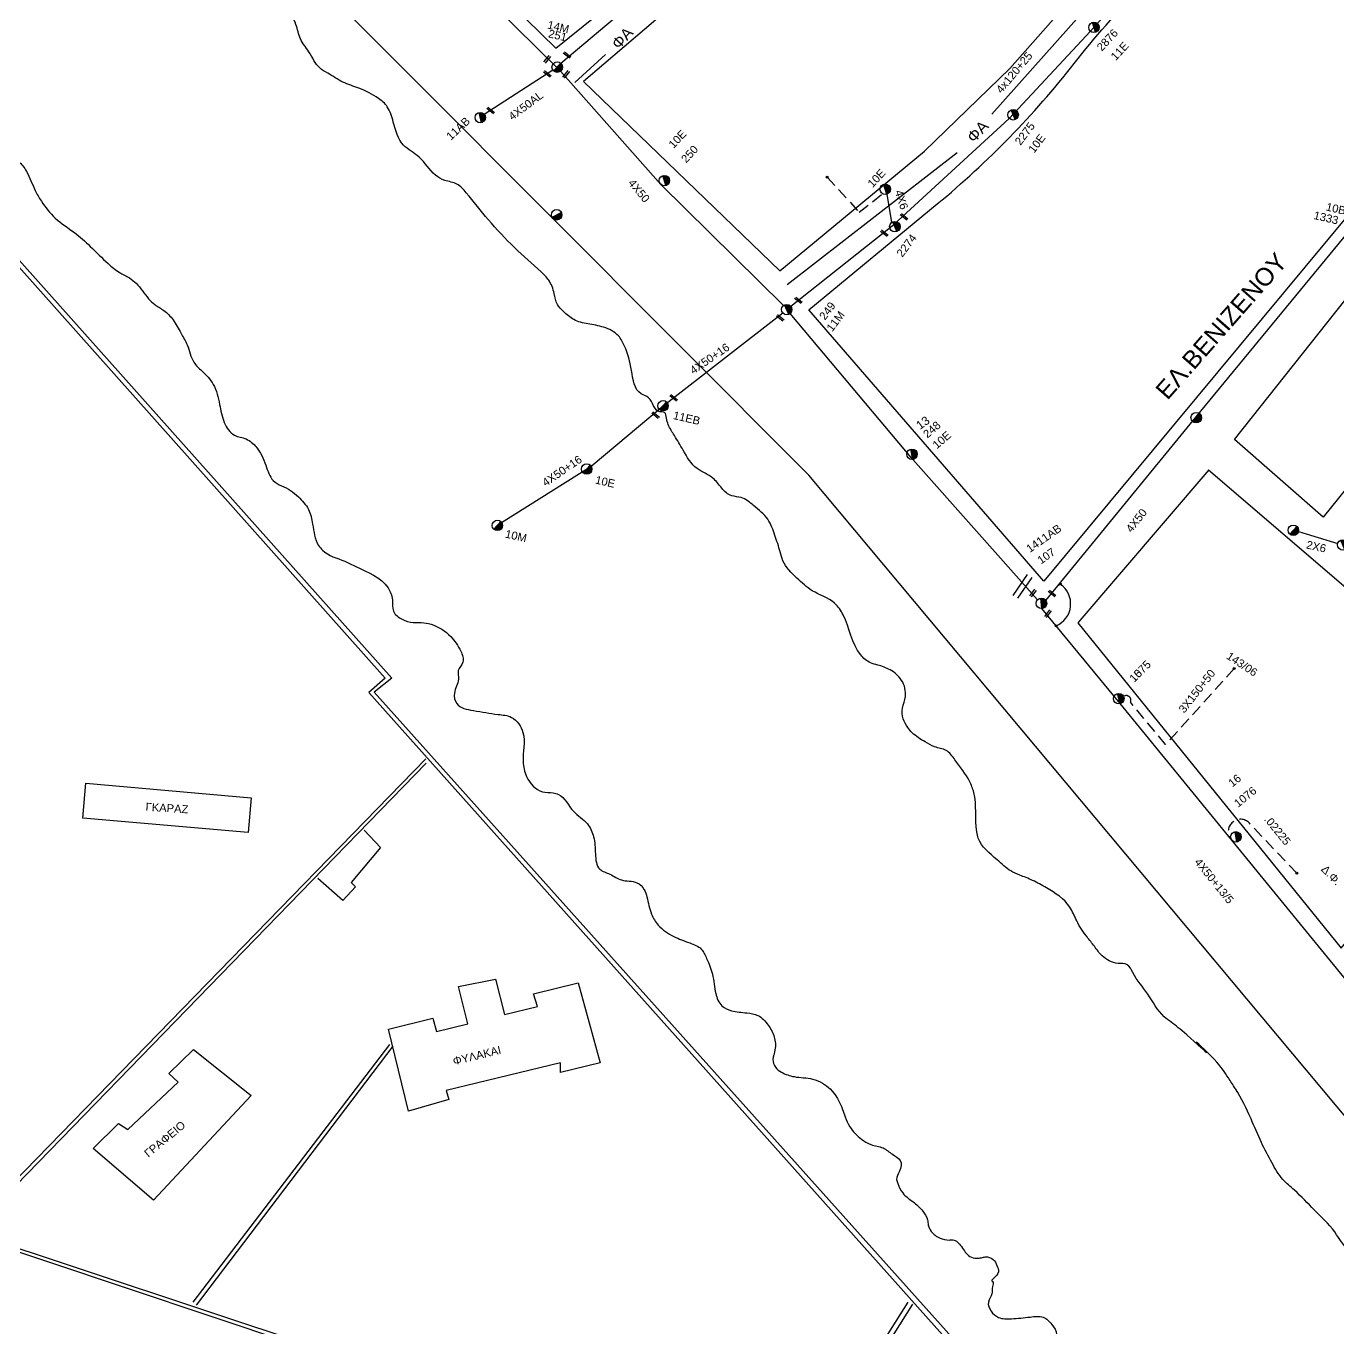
# Model space of a CAD drawing. Header units: millimetres. Extents: x 745 to 5694, y 762 to 3401.
# Drawn here: x 1432.7 to 1727.7, y 1155 to 1447.8 of the extents above; entities that cross this region are included whole.
import ezdxf

# ---------------------------------------------------------------- set-up
doc = ezdxf.new("R2010")
doc.units = ezdxf.units.MM
doc.linetypes.add('DASHED', pattern=[19.05, 12.7, -6.35])
for name, color, linetype in [('Άγνωστα', 7, 'Continuous'), ('Επιγραφές - Σχήματα', 7, 'Continuous'), ('Καλώδια ΧΤ   3x150+70AL', 7, 'DASHED'), ('Μηχανική τομή', 7, 'Continuous'), ('Στύλος ΦΜ', 7, 'Continuous'), ('Στύλος ΦΜ @ 1', 7, 'Continuous'), ('Συνδέσεις', 7, 'Continuous'), ('Συνεστραμμένα ΧΤ   4x120+25 AL', 7, 'SYN_LINE'), ('Τομή', 7, 'Continuous'), ('Υπόβαθρο ΔΕΗ', 7, 'Continuous'), ('Υπόγεια καλώδια Παροχών ΧΤ   4x50AL', 7, 'DASHED'), ('Υπόγεια καλώδια Παροχών ΧΤ   4x6', 7, 'DASHED')]:
    doc.layers.add(name, color=color, linetype=linetype)
doc.styles.add('arial', font='arial.ttf')
doc.styles.get("Standard").update_dxf_attribs({"font": 'arial.ttf'})
doc.linetypes.add('SYN_LINE', pattern='A,0.5,-0.0001,["/\\/\\/\\/",Standard,S=0.1,R=0,X=0,Y=-0.05],-0.25', length=0.7501)

# ---------------------------------------------------------------- blocks, each defined once
blk = doc.blocks.new('ΥΠΑΡΧΩΝ ΤΣΙΜΕΝΤΕΝΙΟΣ ΣΤΥΛΟΣ')
at = {"layer": 'Στύλος ΦΜ'}
blk.add_hatch(color=256, dxfattribs=at).paths.add_polyline_path([(-1.29, -2.28, 0.574793), (2.62, 0, 0.268822), (1.3, 2.27)])
blk.add_line((-1.29, -2.28), (1.3, 2.27), dxfattribs=at)
blk.add_circle((0, 0), 2.62, dxfattribs=at)
at = {"layer": 'Στύλος ΦΜ', "flags": 4}
for tag, p in [('ΤΥΠΟΣ', (-4.91, 3.03)), ('ΑΡΙΘΜΟΣ', (-4.68, 8.05))]:
    blk.add_attdef(tag, p, '', height=4, dxfattribs=at)
blk = doc.blocks.new('ΜΗΧΑΝΙΚΗ ΤΟΜΗ')
at = {"layer": 'Μηχανική τομή', "ltscale": 40}
for p, q in [((-1.89, 0.78), (1.89, 0.78)), ((1.89, 0), (-1.89, 0))]:
    blk.add_line(p, q, dxfattribs=at)
blk = doc.blocks.new('_ΣΥΝΔΕΣΗ')
at = {"layer": 'Συνδέσεις', "linetype": 'SYN_LINE', "ltscale": 40}
blk.add_hatch(color=256, dxfattribs=at).paths.add_polyline_path([(0.5, -0.01, 1), (-0.5, -0.01, 1)])
at = {"layer": 'Συνδέσεις'}
blk.add_circle((0, -0.01), 0.5, dxfattribs=at)
blk = doc.blocks.new('ΤΟΜΗ')
at = {"layer": 'Τομή', "ltscale": 40}
for p, q in [((-5.68, 0), (5.68, 0)), ((5.68, -2.33), (-5.68, -2.33))]:
    blk.add_line(p, q, dxfattribs=at)

msp = doc.modelspace()

# ---------------------------------------------------------------- linework, layer by layer
at = {"layer": 'Άγνωστα', "color": 1}
msp.add_lwpolyline([(1552.9, 1439.47), (1573.63, 1456.95), (1606.36, 1487.91), (1629.45, 1517.14), (1656.33, 1548.6)], dxfattribs=at)
at = {"layer": 'Άγνωστα', "color": 2}
for points in [[(1602.97, 1384.96), (1575.4, 1412.21), (1552.87, 1437.72), (1511.18, 1478.81)], [(1660.11, 1318.74), (1632.12, 1350.37), (1604.48, 1383.15)]]:
    msp.add_lwpolyline(points, dxfattribs=at)
at = {"layer": 'Άγνωστα', "color": 27}
for points in [[(1661.97, 1318.66), (1695.85, 1359.95), (1732.26, 1404.15), (1752.5, 1428.06), (1773.52, 1452.68)], [(1755.63, 1200.04), (1732.4, 1229.74), (1703.84, 1264.7), (1678.73, 1295.42), (1661.12, 1316.81)]]:
    msp.add_lwpolyline(points, dxfattribs=at)
at = {"layer": 'Άγνωστα', "color": 62, "linetype": 'DASHED', "ltscale": 0.2}
msp.add_lwpolyline([(1612.82, 1413.86), (1620.05, 1405.94), (1625.27, 1410.13)], dxfattribs=at)
at = {"layer": 'Άγνωστα', "color": 62}
msp.add_lwpolyline([(1539.59, 1336.2), (1559.73, 1348.82), (1575.95, 1362.38), (1602.82, 1383.3)], dxfattribs=at)
at = {"layer": 'Άγνωστα', "color": 6, "linetype": 'SYN_LINE', "ltscale": 10}
msp.add_lwpolyline([(1718.81, 1334.15), (1727.65, 1331.46)], dxfattribs=at)
at = {"layer": 'Άγνωστα', "color": 27, "linetype": 'DASHED', "ltscale": 0.2}
for points in [[(1704.35, 1303.3), (1688.95, 1286.25), (1681.05, 1295.75, 0.791079), (1679.49, 1297.02, -7.367261)], [(1718.48, 1257.27), (1707.78, 1268.56, 0.929652), (1703.53, 1265.08, 1.131781)]]:
    msp.add_lwpolyline(points, format="xyb", dxfattribs=at)
at = {"layer": 'Επιγραφές - Σχήματα', "color": 85}
for p, q in [((1649.88, 1428.03), (1724.05, 1511.5)), ((1603.82, 1389.73), (1642.06, 1419.36))]:
    msp.add_line(p, q, dxfattribs=at)
at = {"layer": 'Επιγραφές - Σχήματα', "color": 85, "ltscale": 0.2}
msp.add_line((1556.04, 1435.11), (1562.96, 1441.44), dxfattribs=at)
at = {"layer": 'Επιγραφές - Σχήματα', "ltscale": 0.2}
msp.add_arc((1662.21, 1317.88), 5.38, 292.8217, 55.5139, dxfattribs=at)
at = {"layer": 'Συνεστραμμένα ΧΤ   4x120+25 AL', "color": 62, "linetype": 'SYN_LINE', "ltscale": 20}
for points in [[(1626.92, 1402.36), (1653.78, 1427.07), (1672.02, 1446.66), (1695.76, 1473.23), (1718.89, 1498.72)], [(1604.63, 1384.81), (1627.84, 1403.2)]]:
    msp.add_lwpolyline(points, dxfattribs=at)
at = {"layer": 'Υπόβαθρο ΔΕΗ'}
for points in [[(1201.43, 1651.45), (1513.38, 1301.14), (1509.69, 1297.94), (1695.17, 1090.34), (1768.25, 1145.03), (1730.95, 1200.61), (1608.66, 1346.8), (1254.74, 1701.67, 0.38165)], [(1608.69, 1383.97), (1637.59, 1407.83, 0.053945), (1668.38, 1439.41, -0.054791), (1699.76, 1471.48), (1719.65, 1495.3), (1769.38, 1452.7), (1661.56, 1322.99), (1608.69, 1383.97)]]:
    msp.add_lwpolyline(points, format="xyb", dxfattribs=at)
for points in [[(1205.91, 1647.72), (1514.88, 1301.12), (1510.9, 1297.98), (1696.22, 1091.13)], [(1608.36, 1586.44), (1591.67, 1565.27), (1552.34, 1515.4), (1515.03, 1478.88), (1551.81, 1442.88), (1576.73, 1463.03), (1605.93, 1491.83), (1651.97, 1549.55), (1608.36, 1586.44)], [(1660.33, 1543.25), (1624.14, 1499.23), (1610.95, 1484.09), (1599.14, 1470.53), (1557.98, 1435.34), (1602.15, 1392.8), (1634.69, 1419.69), (1653.87, 1438.32), (1710.62, 1502.43), (1660.33, 1543.25)], [(1729.27, 1386.1), (1748.81, 1367.65), (1724.35, 1337.34), (1704.45, 1354.83), (1729.27, 1386.1)], [(1698.67, 1348.02), (1669.17, 1313.59), (1728.44, 1240.44), (1728.44, 1240.44), (1767.72, 1288.67), (1698.57, 1347.91)], [(1522.51, 1283.02), (1418.55, 1176.23), (1603.2, 1114.44), (1632.09, 1160.35)], [(1630.95, 1160.8), (1602.52, 1115.81), (1419.95, 1176.49), (1522.61, 1282.05)], [(1508.7, 1266.96), (1512.37, 1263.03), (1505.72, 1255.16), (1506.69, 1254.24), (1503.84, 1251.14), (1498.28, 1256.12)], [(1527.75, 1206.37), (1518.68, 1203.78), (1514.15, 1222.22), (1524.11, 1224.65), (1524.92, 1221.66), (1531.96, 1223.44), (1529.86, 1231.77), (1538.2, 1233.47), (1540.22, 1225.54), (1547.67, 1227.32), (1546.78, 1230.15), (1556.82, 1232.66), (1561.78, 1214.61), (1552.87, 1212.43), (1552.87, 1214.61), (1527.13, 1208.38), (1527.75, 1206.37)], [(1470.22, 1160.79), (1514.46, 1218.78)], [(1515.09, 1218.41), (1470.91, 1160.12)], [(1464.76, 1212.23), (1470.29, 1217.63), (1483.29, 1207.28), (1461.28, 1183.72), (1447.69, 1195.35), (1453.41, 1201.01), (1455.54, 1199.66), (1466.8, 1210.27), (1464.76, 1212.23)]]:
    msp.add_lwpolyline(points, dxfattribs=at)
msp.add_lwpolyline([(1446.1, 1277.5), (1483.27, 1274.24), (1482.59, 1266.43), (1445.41, 1269.69)], close=True, dxfattribs=at)
for points in [[(1752.79, 1133.46), (1750.62, 1137.04), (1750.87, 1144.29), (1752, 1147.38), (1751.88, 1151.48), (1747.84, 1154.32), (1740.78, 1159.84), (1739.16, 1163.08), (1737.18, 1166.3), (1734.24, 1169.8), (1732.93, 1170.98), (1730.8, 1172.01), (1726.98, 1176.59), (1722.37, 1181.54), (1717.92, 1185.98), (1715.33, 1188.39), (1712.83, 1192.2), (1710.5, 1196.72), (1708.15, 1202.05), (1704.65, 1208.8), (1703.06, 1211.24), (1699.85, 1215.43), (1695.87, 1219.24), (1698.13, 1217.01), (1693.74, 1220.9), (1690.16, 1223.78), (1688.64, 1224.98), (1684.92, 1230.11), (1681.56, 1234.95), (1680.31, 1236.7), (1678.25, 1236.99), (1674.65, 1238.72), (1672.92, 1240.85), (1671.28, 1242.96), (1668.94, 1246.57), (1667.4, 1249.67), (1662.13, 1253.98), (1659.03, 1255.66), (1656.13, 1256.87), (1654.11, 1257.81), (1651.03, 1260.3), (1646.81, 1265.13), (1646.47, 1266.61), (1645.79, 1275.47), (1644.84, 1277.95), (1641.57, 1282.81), (1639.56, 1284.91), (1636.99, 1285.71), (1634.83, 1286.83), (1631.94, 1288.88), (1630.94, 1290.08), (1629.94, 1292.01), (1629.77, 1294.43), (1630.41, 1297.01), (1629.57, 1300.64), (1626.97, 1303.03), (1624.21, 1304.1), (1622.55, 1304.61), (1620.36, 1306.38), (1616.42, 1315.37), (1614.46, 1318.02), (1609.46, 1320.83), (1606.03, 1323.68), (1602.86, 1327.57), (1602.25, 1329.55), (1601.06, 1333.26), (1599.47, 1336.89), (1596.25, 1339.99), (1593.47, 1341.79), (1591.34, 1342.18), (1589.12, 1343.86), (1587.12, 1346.15), (1583.57, 1348.28), (1580.41, 1352.46), (1578.44, 1355.71), (1577.72, 1356.89), (1576.68, 1359.67), (1576.24, 1360.92), (1575.15, 1361.07), (1572.64, 1364.24), (1570.99, 1365.11), (1568.79, 1370.38), (1567.25, 1375.85), (1565.86, 1378.15), (1562.54, 1380.08), (1559, 1380.85), (1555.83, 1381.8), (1553.5, 1383.62), (1552.14, 1385.23), (1551.42, 1387.66), (1550.19, 1390.64), (1548.5, 1392.53), (1542.48, 1398), (1536.63, 1404.27), (1531.62, 1410.35), (1529.55, 1412.27), (1526.8, 1413.13), (1524.74, 1414.29), (1521.02, 1418.34), (1517.52, 1421.07), (1515.23, 1426.24), (1513.86, 1429.7), (1511.93, 1431.53), (1507.47, 1433.85), (1503.88, 1435.24), (1500.48, 1437.23), (1498.7, 1438.4), (1496.24, 1442.04), (1494.33, 1444.95), (1493.33, 1448.21), (1491.12, 1452.24), (1489.04, 1455.61), (1487.58, 1456.82), (1484.85, 1458.65), (1482.33, 1459.75), (1478.57, 1460.91), (1475.02, 1462.21), (1471.45, 1464.84), (1470.04, 1466.01), (1466.63, 1470.73), (1464.25, 1473.88), (1459.99, 1478.08), (1457.49, 1479.47), (1453.1, 1481.92), (1450.37, 1483.37), (1448.22, 1484.08), (1444.03, 1487.77), (1442.91, 1489), (1439.85, 1494.56), (1437.59, 1496.79), (1434.33, 1498.13), (1431.18, 1498.79), (1426.35, 1502.46), (1422.93, 1506.33), (1420.69, 1510.37), (1419.16, 1514.23), (1417.93, 1517.76), (1416.59, 1519.61), (1413.4, 1522.41), (1409.61, 1524.98), (1405.89, 1527.59), (1402.76, 1530.44), (1399.62, 1533.7), (1395.03, 1538.88), (1391.76, 1543.45), (1389.82, 1546.32), (1387.29, 1550.08), (1385.15, 1554.51), (1383.57, 1558.78), (1380.87, 1562.91), (1376.89, 1565.86), (1374.5, 1567.42), (1371.03, 1571.59), (1367.59, 1574.57), (1363.04, 1577.65), (1358.5, 1582.28), (1351.76, 1587.32), (1347.75, 1591.27), (1342.87, 1596.37), (1339.84, 1602.43), (1337.26, 1605.77), (1329.87, 1611.46), (1325.85, 1613.33), (1315.43, 1619.55), (1310.34, 1623.76), (1305.43, 1628.17), (1303.89, 1630.56), (1301.61, 1632.32), (1297.53, 1634.82), (1292.64, 1637.42), (1289.65, 1639.41), (1286.65, 1643.8), (1283.94, 1649.21), (1282.14, 1654.63), (1278.59, 1661.21), (1277.22, 1663.18), (1272.99, 1666.36), (1269.38, 1669.42), (1265.98, 1672.93), (1263.75, 1676.91), (1262.97, 1677.97), (1260.94, 1679.11), (1256.91, 1680.87), (1254.23, 1682.56), (1250.77, 1685.08), (1247.32, 1688.11), (1246.69, 1690.81), (1243.44, 1692.08), (1242.03, 1690.53), (1241.34, 1686.1)], [(1284.1, 1575.96), (1286.51, 1574.43), (1291.28, 1567.6), (1293.52, 1565.78), (1299.82, 1563.42), (1304.18, 1559.79), (1306.51, 1555.38), (1307.18, 1550.47), (1309.34, 1546.89), (1313.18, 1544.56), (1315.51, 1542.23), (1317.53, 1538.92), (1326.49, 1530.65), (1332.34, 1526.41), (1336.15, 1522.61), (1340.18, 1515.25), (1342.64, 1507.49), (1344.58, 1503.68), (1355.21, 1495.07), (1363.56, 1487.81), (1366.21, 1485.08), (1369.3, 1483.82), (1371.78, 1483.71), (1374.92, 1480.88), (1377.16, 1477.09), (1378.14, 1473.98), (1378.49, 1472.27), (1379.05, 1469.33), (1381.51, 1466.69), (1383.63, 1464.92), (1387.62, 1462.37), (1390.82, 1460.25), (1392.66, 1456.85), (1393.51, 1454.17), (1394.6, 1452.04), (1396.28, 1450.9), (1402.01, 1448.17), (1404.69, 1446.32), (1406.07, 1443.75), (1406.56, 1441.16), (1407.91, 1438.46), (1409.61, 1437), (1414.26, 1434.9), (1418.7, 1433.57), (1420.03, 1432.7), (1421.87, 1429.42), (1421.7, 1424.95), (1421.89, 1422.04), (1423.11, 1419.74), (1424.29, 1418.88), (1428, 1418.12), (1430.9, 1417.33), (1432.71, 1415.15), (1434.67, 1410.87), (1436.06, 1408.44), (1439.19, 1404.64), (1443.49, 1401.38), (1447.07, 1398.28), (1451.08, 1394.4), (1453.65, 1392.41), (1455.87, 1391.19), (1457.37, 1389.99), (1460.2, 1386.49), (1461.59, 1385.17), (1463.62, 1383.85), (1465.68, 1381.75), (1467.48, 1378.71), (1468.86, 1376.12), (1470.38, 1372.2), (1472.15, 1370.27), (1474.73, 1367.24), (1476.17, 1362.74), (1477.22, 1358.65), (1479.52, 1355.8), (1482.13, 1354.95), (1484.39, 1353.16), (1486.54, 1349.04), (1488.24, 1345.6), (1492.11, 1343.4), (1493.89, 1341.93), (1496.13, 1339.12), (1497.08, 1335.8), (1498.42, 1331), (1499.29, 1329.92), (1504.32, 1327.45), (1506.78, 1326.27), (1514.04, 1321.49), (1515.01, 1318.78), (1515.27, 1316.2), (1517.23, 1314.41), (1519.72, 1313.68), (1521.49, 1313.65), (1523.73, 1313.28), (1528.14, 1310.53), (1530.39, 1307.24), (1530.84, 1304.72), (1529.84, 1302.86), (1529.88, 1300.94), (1528.97, 1297.76), (1529.49, 1295.44), (1533.23, 1293.89), (1538.79, 1293), (1541.82, 1292.34), (1544.39, 1288.91), (1544.42, 1282.4), (1545.22, 1279.01), (1548.75, 1275.62), (1551.21, 1275.37), (1552.38, 1275), (1555.75, 1271.23), (1558.88, 1268.36), (1560.29, 1265.47), (1560.69, 1261.61), (1561.65, 1258.2), (1563.93, 1257.06), (1566.56, 1255.76), (1570.01, 1255.15), (1571.67, 1253.55), (1572.26, 1251.95), (1573.3, 1248.09), (1574.82, 1245.6), (1578.33, 1243.06), (1581.9, 1241.6), (1584.49, 1240.23), (1585.71, 1238.11), (1587.01, 1234.6), (1587.37, 1232.32), (1587.74, 1230.22), (1589.15, 1227.44), (1591.29, 1226.36), (1594.74, 1225.87), (1597.23, 1225.28), (1599.54, 1223.11), (1600.91, 1220.43), (1601.07, 1217.55), (1600.62, 1215.37), (1601.21, 1213.62), (1602.53, 1212.53), (1605.43, 1211.52), (1609.54, 1210.96), (1611.79, 1210.04), (1613.49, 1208.76), (1616.28, 1204.17), (1616.84, 1202.5), (1617.91, 1200.26), (1620.54, 1197.45), (1622.65, 1196.24), (1625.38, 1195.48), (1627.5, 1194.07), (1629.27, 1192.64), (1629.11, 1190.28), (1628.44, 1188.38), (1628.7, 1187.48), (1629.81, 1185.36), (1632.44, 1183.14), (1634.32, 1181.28), (1635.37, 1179.34), (1635.57, 1178.11), (1636.21, 1176.73), (1638.2, 1175.21), (1640.26, 1174.78), (1641.07, 1174.83), (1643.01, 1173.29), (1644.93, 1171.07), (1646.43, 1170.67), (1647.54, 1170.79), (1648.36, 1170.97), (1650.22, 1170.34), (1650.99, 1169.07), (1651.34, 1167.64), (1650.15, 1166.04), (1649.86, 1165.54), (1649.98, 1165.45), (1649.99, 1164.32), (1649.89, 1162.69), (1649.08, 1160.82), (1649.67, 1158.8), (1651.35, 1157.37), (1654.29, 1157.08), (1658.47, 1157.46), (1661.42, 1157.41), (1663.37, 1155.81), (1664.4, 1153.54), (1663.96, 1152.09), (1662.48, 1150.68), (1661.76, 1148.28), (1661.8, 1147.39), (1663.43, 1145.77), (1666.1, 1145.19), (1669.36, 1144.06), (1671.83, 1142.23), (1672.96, 1139.85), (1673.95, 1136.9), (1675.9, 1132.86), (1676.63, 1131.27), (1678.55, 1129.67), (1680.85, 1128), (1682.94, 1124.9), (1684, 1123.2), (1685.04, 1120.15), (1686, 1118.15), (1687.52, 1116.91), (1689.46, 1116.1), (1690.59, 1115.75), (1692.87, 1115.26), (1696.26, 1113.24), (1698.07, 1111.36), (1699.06, 1108.62), (1699.64, 1106.82), (1700.5, 1105.44), (1703.46, 1103.31), (1705.3, 1102.72), (1708.59, 1100.39)]]:
    msp.add_spline(points, degree=3, dxfattribs=at)
at = {"layer": 'Υπόγεια καλώδια Παροχών ΧΤ   4x50AL', "color": 2, "linetype": 'Continuous', "ltscale": 0.2}
msp.add_lwpolyline([(1535.65, 1428.05), (1551.1, 1437.97)], dxfattribs=at)
at = {"layer": 'Υπόγεια καλώδια Παροχών ΧΤ   4x6', "color": 62, "linetype": 'SYN_LINE', "ltscale": 8}
msp.add_lwpolyline([(1626.22, 1410.02), (1627.32, 1403.63)], dxfattribs=at)

# ---------------------------------------------------------------- block references
at = {"layer": 'Μηχανική τομή', "xscale": 0.4999999999999888, "yscale": 0.4999999999999888, "zscale": 0.4999999999999888}
for p, rotation in [((1549.97, 1440.25), 51.42050930854569), ((1554.44, 1441.47), 141.4205093085457), ((1550, 1437.21), 141.4205093085457), ((1553.94, 1437.09), 231.4205093085457), ((1537.24, 1428.99), 141.4205093085457), ((1630.24, 1405.07), 141.4205093085457), ((1625.8, 1401.37), 141.4205093085457), ((1606.48, 1386.29), 141.4205093085457), ((1602.38, 1382.33), 141.4205093085457), ((1578.4, 1364.35), 141.4205093085457), ((1574.34, 1360.45), 141.4205093085457), ((1659.26, 1320.16), 51.42050930854569), ((1663.54, 1320.35), 141.4205093085457), ((1662.64, 1315.55), 51.42050930854569)]:
    msp.add_blockref('ΜΗΧΑΝΙΚΗ ΤΟΜΗ', p, dxfattribs=dict(at, rotation=rotation))
at = {"layer": 'Στύλος ΦΜ @ 1', "ltscale": 40}
ref = msp.add_blockref('ΥΠΑΡΧΩΝ ΤΣΙΜΕΝΤΕΝΙΟΣ ΣΤΥΛΟΣ', (1551.97, 1405.38), dxfattribs=dict(at, xscale=0.4499999999997959, yscale=0.4499999999997959, zscale=0.4499999999997959, rotation=327.3131771189837))
ref.add_attrib('ΤΥΠΟΣ', '1 M.T', (1503.99, 1515.24), dxfattribs={"layer": 'Στύλος ΦΜ', "height": 1.8, "rotation": 327.3132, "flags": 4})
ref = msp.add_blockref('ΥΠΑΡΧΩΝ ΤΣΙΜΕΝΤΕΝΙΟΣ ΣΤΥΛΟΣ', (1551.97, 1405.38), dxfattribs=dict(at, xscale=0.4499999999997959, yscale=0.4499999999997959, zscale=0.4499999999997959, rotation=327.3131771189837))
ref.add_attrib('ΤΥΠΟΣ', '12 AB', (1501.89, 1512.28), dxfattribs={"layer": 'Στύλος ΦΜ', "height": 1.8, "rotation": 327.3132, "flags": 4})
ref = msp.add_blockref('ΥΠΑΡΧΩΝ ΤΣΙΜΕΝΤΕΝΙΟΣ ΣΤΥΛΟΣ', (1552.09, 1438.6), dxfattribs=dict(at, xscale=0.4499999999996779, yscale=0.4499999999996779, zscale=0.4499999999996779, rotation=346.8465568456768))
ref.add_attrib('ΤΥΠΟΣ', '14Μ', (1549.77, 1447.32), dxfattribs={"layer": 'Στύλος ΦΜ', "height": 1.8, "rotation": 346.8466, "flags": 4})
ref.add_attrib('ΑΡΙΘΜΟΣ', '251', (1549.96, 1445.33), dxfattribs={"layer": 'Στύλος ΦΜ', "height": 1.8, "rotation": 346.8466, "flags": 4})
ref = msp.add_blockref('ΥΠΑΡΧΩΝ ΤΣΙΜΕΝΤΕΝΙΟΣ ΣΤΥΛΟΣ', (1672.82, 1447.53), dxfattribs=dict(at, xscale=0.4499999999995938, yscale=0.4499999999995938, zscale=0.4499999999995938, rotation=47.07999989702685))
ref.add_attrib('ΤΥΠΟΣ', '2876', (1674.59, 1442.04), dxfattribs={"layer": 'Στύλος ΦΜ', "height": 1.8, "rotation": 47.08, "flags": 4})
ref.add_attrib('ΑΡΙΘΜΟΣ', '11E', (1677.74, 1439.96), dxfattribs={"layer": 'Στύλος ΦΜ', "height": 1.8, "rotation": 47.08, "flags": 4})
ref = msp.add_blockref('ΥΠΑΡΧΩΝ ΤΣΙΜΕΝΤΕΝΙΟΣ ΣΤΥΛΟΣ', (1534.79, 1427.24), dxfattribs=dict(at, xscale=0.4499999999997091, yscale=0.4499999999997091, zscale=0.4499999999997091, rotation=43.13322093476933))
ref.add_attrib('ΤΥΠΟΣ', '11AB', (1528.18, 1422.03), dxfattribs={"layer": 'Στύλος ΦΜ', "height": 1.8, "rotation": 43.1332, "flags": 4})
ref = msp.add_blockref('ΥΠΑΡΧΩΝ ΤΣΙΜΕΝΤΕΝΙΟΣ ΣΤΥΛΟΣ', (1654.64, 1427.87), dxfattribs=dict(at, xscale=0.4499999999995849, yscale=0.4499999999995849, zscale=0.4499999999995849, rotation=53.08379953245913))
ref.add_attrib('ΤΥΠΟΣ', '2275', (1656.31, 1420.86), dxfattribs={"layer": 'Στύλος ΦΜ', "height": 1.8, "rotation": 53.0838, "flags": 4})
ref.add_attrib('ΑΡΙΘΜΟΣ', '10E', (1659.35, 1419.1), dxfattribs={"layer": 'Στύλος ΦΜ', "height": 1.8, "rotation": 53.0838, "flags": 4})
ref = msp.add_blockref('ΥΠΑΡΧΩΝ ΤΣΙΜΕΝΤΕΝΙΟΣ ΣΤΥΛΟΣ', (1576.21, 1413.07), dxfattribs=dict(at, xscale=0.4499999999997037, yscale=0.4499999999997037, zscale=0.4499999999997037, rotation=46.71109403565305))
ref.add_attrib('ΤΥΠΟΣ', '10E', (1578.26, 1420.17), dxfattribs={"layer": 'Στύλος ΦΜ', "height": 1.8, "rotation": 46.7111, "flags": 4})
ref.add_attrib('ΑΡΙΘΜΟΣ', '250', (1581.09, 1416.9), dxfattribs={"layer": 'Στύλος ΦΜ', "height": 1.8, "rotation": 46.7111, "flags": 4})
ref = msp.add_blockref('ΥΠΑΡΧΩΝ ΤΣΙΜΕΝΤΕΝΙΟΣ ΣΤΥΛΟΣ', (1625.87, 1411.14), dxfattribs=dict(at, xscale=0.4499999999997412, yscale=0.4499999999997412, zscale=0.4499999999997412, rotation=46.91036662471096))
ref.add_attrib('ΤΥΠΟΣ', '10E', (1623.03, 1411.36), dxfattribs={"layer": 'Στύλος ΦΜ', "height": 1.8, "rotation": 46.9104, "flags": 4})
ref = msp.add_blockref('ΥΠΑΡΧΩΝ ΤΣΙΜΕΝΤΕΝΙΟΣ ΣΤΥΛΟΣ', (1732.02, 1403.99), dxfattribs=dict(at, xscale=0.4499999999996779, yscale=0.4499999999996779, zscale=0.4499999999996779, rotation=346.8465568456768))
ref.add_attrib('ΤΥΠΟΣ', '10Β', (1724.88, 1406.39), dxfattribs={"layer": 'Στύλος ΦΜ', "height": 1.8, "rotation": 346.8466, "flags": 4})
ref.add_attrib('ΑΡΙΘΜΟΣ', '1333', (1722.11, 1404.47), dxfattribs={"layer": 'Στύλος ΦΜ', "height": 1.8, "rotation": 346.8466, "flags": 4})
ref = msp.add_blockref('ΥΠΑΡΧΩΝ ΤΣΙΜΕΝΤΕΝΙΟΣ ΣΤΥΛΟΣ', (1628.05, 1402.71), dxfattribs=dict(at, xscale=0.4499999999995849, yscale=0.4499999999995849, zscale=0.4499999999995849, rotation=53.08379953245913))
ref.add_attrib('ΤΥΠΟΣ', '2274', (1629.71, 1395.69), dxfattribs={"layer": 'Στύλος ΦΜ', "height": 1.8, "rotation": 53.0838, "flags": 4})
ref = msp.add_blockref('ΥΠΑΡΧΩΝ ΤΣΙΜΕΝΤΕΝΙΟΣ ΣΤΥΛΟΣ', (1603.72, 1384.05), dxfattribs=dict(at, xscale=0.4499999999997283, yscale=0.4499999999997283, zscale=0.4499999999997283, rotation=53.09580628205307))
ref.add_attrib('ΤΥΠΟΣ', '249', (1612.32, 1381.56), dxfattribs={"layer": 'Στύλος ΦΜ', "height": 1.8, "rotation": 53.0958, "flags": 4})
ref.add_attrib('ΑΡΙΘΜΟΣ', '11M', (1613.95, 1378.94), dxfattribs={"layer": 'Στύλος ΦΜ', "height": 1.8, "rotation": 53.0958, "flags": 4})
ref = msp.add_blockref('ΥΠΑΡΧΩΝ ΤΣΙΜΕΝΤΕΝΙΟΣ ΣΤΥΛΟΣ', (1575.91, 1362.43), dxfattribs=dict(at, xscale=0.4499999999996779, yscale=0.4499999999996779, zscale=0.4499999999996779, rotation=346.8465568456768))
ref.add_attrib('ΤΥΠΟΣ', '11EB', (1578.03, 1359.48), dxfattribs={"layer": 'Στύλος ΦΜ', "height": 1.8, "rotation": 346.8466, "flags": 4})
at = {"layer": 'Στύλος ΦΜ @ 1', "ltscale": 40, "xscale": 0.4499999999996779, "yscale": 0.4499999999996779, "zscale": 0.4499999999996779, "rotation": 346.8465568456768}
for p in [(1695.83, 1359.75), (1717.67, 1334.42)]:
    msp.add_blockref('ΥΠΑΡΧΩΝ ΤΣΙΜΕΝΤΕΝΙΟΣ ΣΤΥΛΟΣ', p, dxfattribs=at)
at = {"layer": 'Στύλος ΦΜ @ 1', "ltscale": 40}
ref = msp.add_blockref('ΥΠΑΡΧΩΝ ΤΣΙΜΕΝΤΕΝΙΟΣ ΣΤΥΛΟΣ', (1631.89, 1351.52), dxfattribs=dict(at, xscale=0.4499999999996638, yscale=0.4499999999996638, zscale=0.4499999999996638, rotation=40.83251392034546))
ref.add_attrib('ΤΥΠΟΣ', '248', (1635.36, 1355.03), dxfattribs={"layer": 'Στύλος ΦΜ', "height": 1.8, "rotation": 40.8325, "flags": 4})
ref.add_attrib('ΑΡΙΘΜΟΣ', '10E', (1637.49, 1352.6), dxfattribs={"layer": 'Στύλος ΦΜ', "height": 1.8, "rotation": 40.8325, "flags": 4})
ref = msp.add_blockref('ΥΠΑΡΧΩΝ ΤΣΙΜΕΝΤΕΝΙΟΣ ΣΤΥΛΟΣ', (1558.73, 1348.2), dxfattribs=dict(at, xscale=0.4499999999996779, yscale=0.4499999999996779, zscale=0.4499999999996779, rotation=346.8465568456768))
ref.add_attrib('ΤΥΠΟΣ', '10E', (1560.52, 1344.97), dxfattribs={"layer": 'Στύλος ΦΜ', "height": 1.8, "rotation": 346.8466, "flags": 4})
ref = msp.add_blockref('ΥΠΑΡΧΩΝ ΤΣΙΜΕΝΤΕΝΙΟΣ ΣΤΥΛΟΣ', (1538.64, 1335.51), dxfattribs=dict(at, xscale=0.4499999999996779, yscale=0.4499999999996779, zscale=0.4499999999996779, rotation=346.8465568456768))
ref.add_attrib('ΤΥΠΟΣ', '10M', (1540.25, 1332.82), dxfattribs={"layer": 'Στύλος ΦΜ', "height": 1.8, "rotation": 346.8466, "flags": 4})
ref = msp.add_blockref('ΥΠΑΡΧΩΝ ΤΣΙΜΕΝΤΕΝΙΟΣ ΣΤΥΛΟΣ', (1661.01, 1317.98), dxfattribs=dict(at, xscale=0.4499999999996689, yscale=0.4499999999996689, zscale=0.4499999999996689, rotation=35.06716429325643))
ref.add_attrib('ΤΥΠΟΣ', '1411AB', (1658.4, 1329.29), dxfattribs={"layer": 'Στύλος ΦΜ', "height": 1.8, "rotation": 35.0672, "flags": 4})
ref.add_attrib('ΑΡΙΘΜΟΣ', '107', (1660.9, 1326.69), dxfattribs={"layer": 'Στύλος ΦΜ', "height": 1.8, "rotation": 35.0672, "flags": 4})
ref = msp.add_blockref('ΥΠΑΡΧΩΝ ΤΣΙΜΕΝΤΕΝΙΟΣ ΣΤΥΛΟΣ', (1728.78, 1331.12), dxfattribs=dict(at, xscale=0.4499999999997401, yscale=0.4499999999997401, zscale=0.4499999999997401, rotation=52.02847505650213))
ref.add_attrib('ΤΥΠΟΣ', '1135', (1735.02, 1329.66), dxfattribs={"layer": 'Στύλος ΦΜ', "height": 1.8, "rotation": 52.0285, "flags": 4})
ref.add_attrib('ΑΡΙΘΜΟΣ', '10AB', (1738.05, 1327.65), dxfattribs={"layer": 'Στύλος ΦΜ', "height": 1.8, "rotation": 52.0285, "flags": 4})
ref = msp.add_blockref('ΥΠΑΡΧΩΝ ΤΣΙΜΕΝΤΕΝΙΟΣ ΣΤΥΛΟΣ', (1678.41, 1296.55), dxfattribs=dict(at, xscale=0.4499999999997206, yscale=0.4499999999997206, zscale=0.4499999999997206, rotation=45.24973279914676))
ref.add_attrib('ΤΥΠΟΣ', '15', (1681.88, 1300.09), dxfattribs={"layer": 'Στύλος ΦΜ', "height": 1.8, "rotation": 45.2497, "flags": 4})
ref.add_attrib('ΑΡΙΘΜΟΣ', '1075', (1681.88, 1300.09), dxfattribs={"layer": 'Στύλος ΦΜ', "height": 1.8, "rotation": 45.2497, "flags": 4})
ref = msp.add_blockref('ΥΠΑΡΧΩΝ ΤΣΙΜΕΝΤΕΝΙΟΣ ΣΤΥΛΟΣ', (1704.75, 1265.45), dxfattribs=dict(at, xscale=0.4499999999996088, yscale=0.4499999999996088, zscale=0.4499999999996088, rotation=39.0781743198093))
ref.add_attrib('ΤΥΠΟΣ', '16', (1703.95, 1276.55), dxfattribs={"layer": 'Στύλος ΦΜ', "height": 1.8, "rotation": 39.0782, "flags": 4})
ref.add_attrib('ΑΡΙΘΜΟΣ', '1076', (1705.25, 1272), dxfattribs={"layer": 'Στύλος ΦΜ', "height": 1.8, "rotation": 39.0782, "flags": 4})
at = {"layer": 'Συνδέσεις', "xscale": 0.4499999999998181, "yscale": 0.4499999999998181, "zscale": 0.4499999999998181}
for p in [(1612.81, 1413.87), (1665.26, 1322.32), (1664.32, 1312.93), (1704.36, 1303.31), (1718.48, 1257.28)]:
    msp.add_blockref('_ΣΥΝΔΕΣΗ', p, dxfattribs=at)
at = {"layer": 'Τομή', "xscale": 0.5000000000000415, "yscale": 0.5000000000000415, "zscale": 0.5000000000000415, "rotation": 55.80263981777615}
msp.add_blockref('ΤΟΜΗ', (1656.28, 1322.12), dxfattribs=at)

# ---------------------------------------------------------------- texts
at = {"layer": 'Άγνωστα', "char_height": 1.8, "width": 69.1904, "attachment_point": 1, "style": 'arial'}
for s, insert, rotation in [('4X50', (1569.32, 1413.62), 309.6279), ('4X50+16', (1581.69, 1370.9), 34.4756), ('4X50+16', (1548.49, 1345.66), 34.4756), ('4X50', (1679.85, 1334.87), 51.9098), ('2X6', (1720.84, 1332.12), 347.3012), ('3X150+50', (1691.72, 1294.26), 51.9098), ('.02225', (1712.39, 1270.49), 309.042), ('4X50+13/5', (1696.71, 1260.87), 309.042)]:
    msp.add_mtext(s, dxfattribs=dict(at, insert=insert, rotation=rotation))
at = {"layer": 'Επιγραφές - Σχήματα', "color": 85, "char_height": 2.5, "width": 19.229, "attachment_point": 1, "style": 'arial'}
for insert, rotation in [((1564.08, 1444.09), 47.3816), ((1644.01, 1423.08), 47.2165)]:
    msp.add_mtext('ΦΑ', dxfattribs=dict(at, insert=insert, rotation=rotation))
at = {"layer": 'Επιγραφές - Σχήματα', "width": 69.1904, "attachment_point": 1, "style": 'arial'}
for s, insert, char_height, rotation in [('EΛ.BENIZENOY', (1686.35, 1366.16), 4, 48.7577), ('143/06', (1703.44, 1307.19), 1.8, 326.3285), ('ΓΚΑΡΑΖ', (1459.58, 1273.14), 1.8, 356.3864), ('Δ.Φ.', (1725.05, 1259.27), 1.8, 314.6409), ('ΦΥΛΑΚΑΙ', (1528.43, 1215.81), 1.8, 13.9093), ('ΓΡΑΦΕΙΟ', (1458.99, 1194.63), 1.8, 39.6971)]:
    msp.add_mtext(s, dxfattribs=dict(at, insert=insert, char_height=char_height, rotation=rotation))
at = {"layer": 'Επιγραφές - Σχήματα', "insert": (1632.58, 1358.51), "char_height": 1.9, "width": 5.8498, "attachment_point": 1, "rotation": 35.8952}
msp.add_mtext('13', dxfattribs=at)
at = {"layer": 'Καλώδια ΧΤ   3x150+70AL', "insert": (1650.63, 1433.71), "char_height": 1.8, "width": 69.1904, "attachment_point": 1, "rotation": 50.1048, "style": 'arial'}
msp.add_mtext('4x120+25', dxfattribs=at)
at = {"layer": 'Υπόγεια καλώδια Παροχών ΧΤ   4x50AL', "insert": (1540.91, 1427.96), "char_height": 1.8, "width": 69.1904, "attachment_point": 1, "rotation": 36.9021, "style": 'arial'}
msp.add_mtext('4X50AL', dxfattribs=at)
at = {"layer": 'Υπόγεια καλώδια Παροχών ΧΤ   4x6', "insert": (1629.72, 1411.19), "char_height": 1.8, "width": 69.1904, "attachment_point": 1, "rotation": 287.9151, "style": 'arial'}
msp.add_mtext('4X6', dxfattribs=at)

doc.saveas('drawing.dxf')
